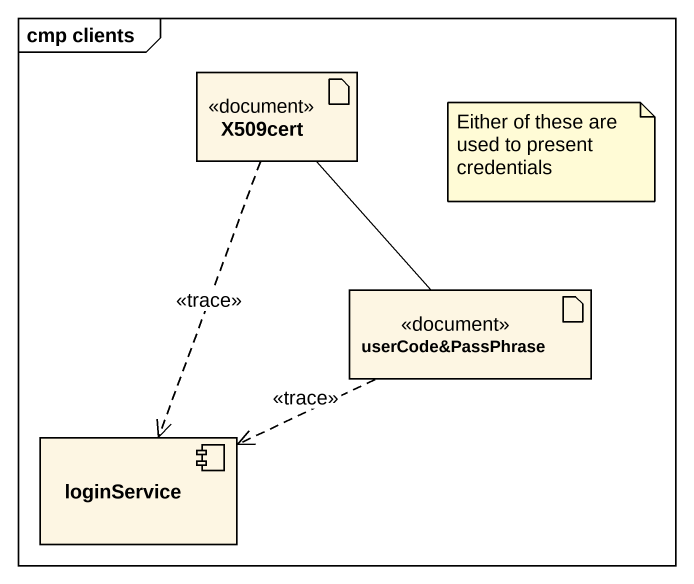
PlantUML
@startuml
mainframe cmp clients
artifact X509cert <<document>>
artifact "userCode&PassPhrase" as userCode_PassPhrase <<document>>
component loginService
X509cert -- userCode_PassPhrase
X509cert ..> loginService : <<trace>>
userCode_PassPhrase .left.> loginService : <<trace>>
note as N1
  Either of these are used to present credentials
end note
@enduml
